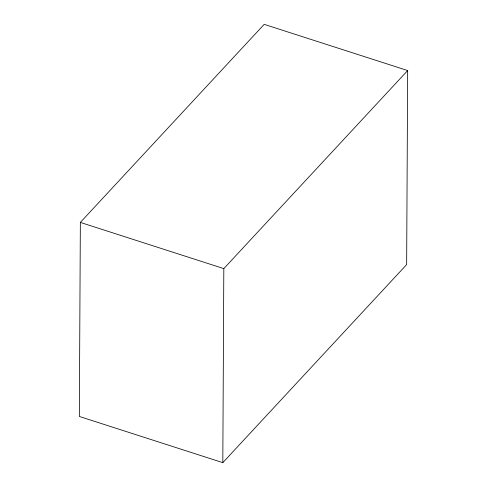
<?xml version="1.0" encoding="UTF-8"?>
<svg xmlns="http://www.w3.org/2000/svg" width="487" height="487" viewBox="0 0 487 487"><rect width="100%" height="100%" fill="white"/><g stroke="black" fill="none" stroke-linecap="round" stroke-linejoin="round"><path stroke-width="0.73" d="M80.349 222.413L79.338 416.452L222.809 462.65L406.651 264.587L407.662 70.548L264.191 24.35L80.349 222.413L223.819 268.611L407.662 70.548M222.809 462.65L223.819 268.611"/></g></svg>
